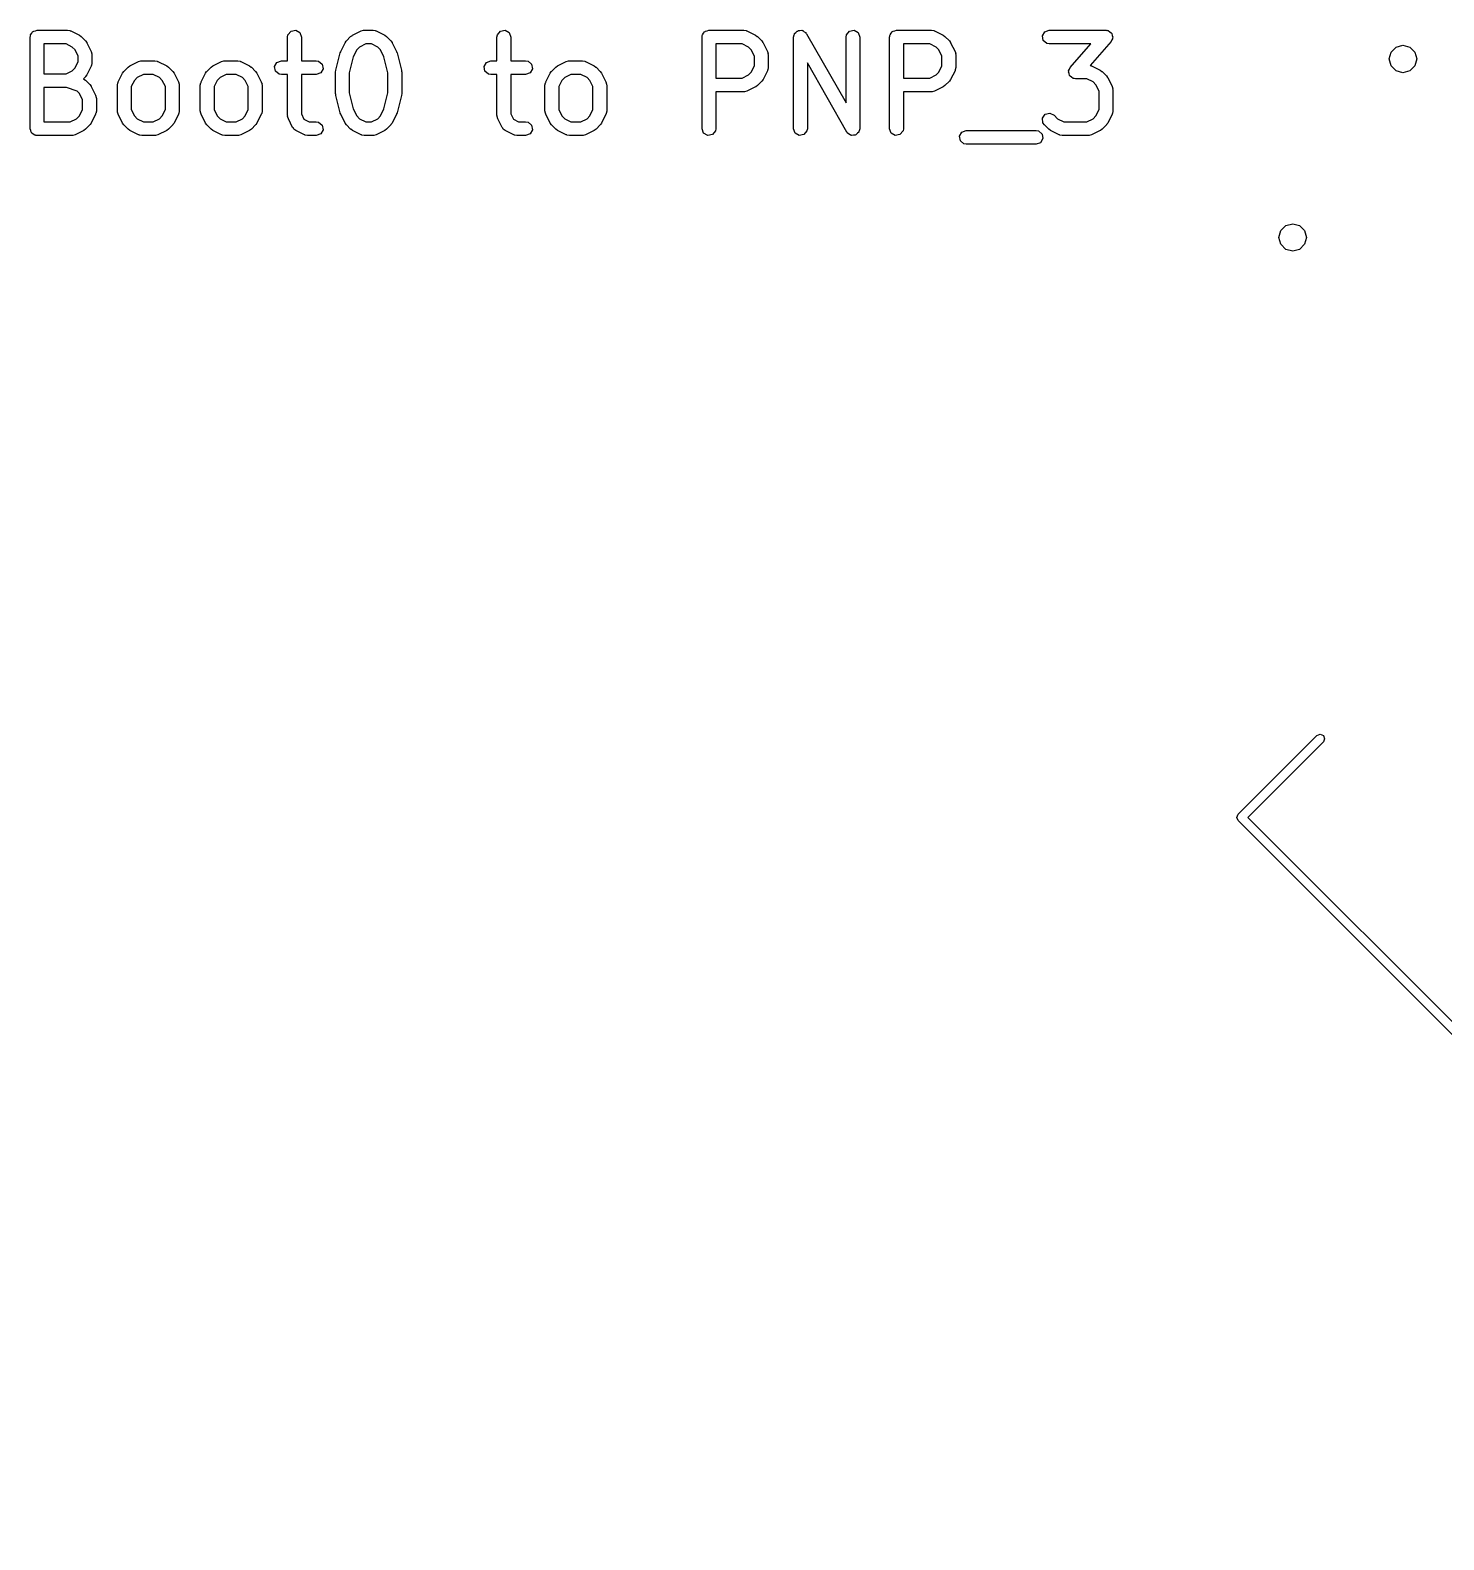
# Model space of a CAD drawing. Extents: x 9 to 342, y 7 to 196.
# Drawn here: x 116.01 to 131.44, y 153.47 to 169.94 of the extents above; entities that cross this region are included whole.
import ezdxf

# ---------------------------------------------------------------- set-up
doc = ezdxf.new("R2010")
doc.units = 0
doc.layers.add('BLACK', color=7, linetype='CONTINUOUS')

msp = doc.modelspace()

# ---------------------------------------------------------------- linework, layer by layer
at = {"layer": 'BLACK', "linetype": 'CONTINUOUS'}
for p, q in [((116.01, 169.865), (116.012, 169.875)), ((116.01, 168.865), (116.01, 169.865)), ((116.011, 169.878), (116.013, 169.881)), ((116.012, 169.875), (116.011, 169.878)), ((116.013, 169.881), (116.015, 169.891)), ((116.015, 169.891), (116.027, 169.906)), ((116.027, 169.906), (116.037, 169.923)), ((116.037, 169.923), (116.043, 169.925)), ((116.043, 169.925), (116.048, 169.93)), ((116.048, 169.93), (116.067, 169.934)), ((116.067, 169.934), (116.085, 169.94)), ((116.085, 169.94), (116.418, 169.94)), ((116.418, 169.94), (116.444, 169.936)), ((116.444, 169.936), (116.447, 169.933)), ((116.447, 169.933), (116.452, 169.932)), ((116.452, 169.932), (116.547, 169.885)), ((116.547, 169.885), (116.565, 169.871)), ((116.565, 169.871), (116.567, 169.871)), ((116.567, 169.871), (116.614, 169.823)), ((118.82, 169.865), (118.824, 169.891)), ((118.82, 169.607), (118.82, 169.865)), ((118.824, 169.891), (118.857, 169.93)), ((118.857, 169.93), (118.908, 169.939)), ((118.908, 169.939), (118.952, 169.913)), ((118.952, 169.913), (118.97, 169.865)), ((118.97, 169.865), (118.97, 169.607)), ((119.461, 169.823), (119.508, 169.871)), ((119.508, 169.871), (119.527, 169.883)), ((119.527, 169.883), (119.528, 169.885)), ((119.528, 169.885), (119.623, 169.932)), ((119.623, 169.932), (119.648, 169.94)), ((119.648, 169.94), (119.652, 169.939)), ((119.652, 169.939), (119.657, 169.94)), ((119.657, 169.94), (119.752, 169.94)), ((119.752, 169.94), (119.777, 169.936)), ((119.777, 169.936), (119.781, 169.933)), ((119.781, 169.933), (119.785, 169.932)), ((119.785, 169.932), (119.881, 169.885)), ((119.881, 169.885), (119.899, 169.871)), ((119.899, 169.871), (119.9, 169.871)), ((119.9, 169.871), (119.948, 169.823)), ((121.105, 169.865), (121.11, 169.891)), ((121.105, 169.607), (121.105, 169.865)), ((121.11, 169.891), (121.143, 169.93)), ((121.143, 169.93), (121.193, 169.939)), ((121.193, 169.939), (121.238, 169.913)), ((121.238, 169.913), (121.255, 169.865)), ((121.255, 169.865), (121.255, 169.607)), ((123.343, 169.865), (123.345, 169.875)), ((123.343, 168.865), (123.343, 169.865)), ((123.345, 169.878), (123.346, 169.881)), ((123.345, 169.875), (123.345, 169.878)), ((123.346, 169.881), (123.348, 169.891)), ((123.348, 169.891), (123.36, 169.906)), ((123.36, 169.906), (123.37, 169.923)), ((123.37, 169.923), (123.377, 169.925)), ((123.377, 169.925), (123.381, 169.93)), ((123.381, 169.93), (123.4, 169.934)), ((123.4, 169.934), (123.418, 169.94)), ((123.418, 169.94), (123.799, 169.94)), ((123.799, 169.94), (123.825, 169.936)), ((123.825, 169.936), (123.828, 169.933)), ((123.828, 169.933), (123.833, 169.932)), ((123.833, 169.932), (123.928, 169.885)), ((123.928, 169.885), (123.946, 169.871)), ((123.946, 169.871), (123.948, 169.871)), ((123.948, 169.871), (123.995, 169.823)), ((124.343, 169.865), (124.348, 169.891)), ((124.343, 168.865), (124.343, 169.865)), ((124.348, 169.891), (124.352, 169.896)), ((124.352, 169.896), (124.354, 169.903)), ((124.354, 169.903), (124.368, 169.915)), ((124.368, 169.915), (124.381, 169.93)), ((124.381, 169.93), (124.388, 169.931)), ((124.388, 169.931), (124.393, 169.936)), ((124.393, 169.936), (124.412, 169.936)), ((124.412, 169.936), (124.431, 169.939)), ((124.431, 169.939), (124.437, 169.936)), ((124.437, 169.936), (124.444, 169.936)), ((124.444, 169.936), (124.459, 169.923)), ((124.459, 169.923), (124.476, 169.913)), ((124.476, 169.913), (124.478, 169.907)), ((124.478, 169.907), (124.484, 169.902)), ((124.484, 169.902), (124.915, 169.148)), ((124.915, 169.865), (124.919, 169.891)), ((124.915, 169.148), (124.915, 169.865)), ((124.919, 169.891), (124.952, 169.93)), ((124.952, 169.93), (125.003, 169.939)), ((125.003, 169.939), (125.047, 169.913)), ((125.047, 169.913), (125.065, 169.865)), ((125.065, 169.865), (125.065, 168.865)), ((125.391, 169.865), (125.393, 169.875)), ((125.391, 168.865), (125.391, 169.865)), ((125.392, 169.878), (125.394, 169.881)), ((125.393, 169.875), (125.392, 169.878)), ((125.394, 169.881), (125.396, 169.891)), ((125.396, 169.891), (125.408, 169.906)), ((125.408, 169.906), (125.418, 169.923)), ((125.418, 169.923), (125.424, 169.925)), ((125.424, 169.925), (125.429, 169.93)), ((125.429, 169.93), (125.448, 169.934)), ((125.448, 169.934), (125.466, 169.94)), ((125.466, 169.94), (125.847, 169.94)), ((125.847, 169.94), (125.873, 169.936)), ((125.873, 169.936), (125.876, 169.933)), ((125.876, 169.933), (125.881, 169.932)), ((125.881, 169.932), (125.976, 169.885)), ((125.976, 169.885), (125.994, 169.871)), ((125.994, 169.871), (125.995, 169.871)), ((125.995, 169.871), (126.043, 169.823)), ((127.059, 169.878), (127.084, 169.923)), ((127.068, 169.828), (127.059, 169.878)), ((127.084, 169.923), (127.133, 169.94)), ((127.133, 169.94), (127.752, 169.94)), ((127.752, 169.94), (127.763, 169.938)), ((127.763, 169.938), (127.766, 169.939)), ((127.766, 169.939), (127.769, 169.937)), ((127.769, 169.937), (127.777, 169.936)), ((127.777, 169.936), (127.793, 169.923)), ((127.793, 169.923), (127.81, 169.912)), ((127.81, 169.912), (127.812, 169.907)), ((127.812, 169.907), (127.817, 169.903)), ((127.817, 169.903), (127.82, 169.883)), ((127.82, 169.883), (127.827, 169.864)), ((127.827, 169.864), (127.825, 169.858)), ((127.825, 169.858), (127.826, 169.852)), ((116.401, 169.79), (116.16, 169.79)), ((116.16, 169.79), (116.16, 169.464)), ((116.469, 169.756), (116.401, 169.79)), ((116.5, 169.726), (116.469, 169.756)), ((116.534, 169.657), (116.5, 169.726)), ((116.614, 169.823), (116.627, 169.805)), ((116.627, 169.805), (116.628, 169.803)), ((116.628, 169.803), (116.676, 169.708)), ((116.676, 169.708), (116.683, 169.683)), ((119.346, 169.502), (119.393, 169.693)), ((119.393, 169.693), (119.399, 169.705)), ((119.399, 169.708), (119.447, 169.803)), ((119.399, 169.705), (119.399, 169.708)), ((119.447, 169.803), (119.46, 169.821)), ((119.46, 169.821), (119.461, 169.823)), ((119.575, 169.726), (119.537, 169.649)), ((119.606, 169.756), (119.575, 169.726)), ((119.674, 169.79), (119.606, 169.756)), ((119.734, 169.79), (119.674, 169.79)), ((119.803, 169.756), (119.734, 169.79)), ((119.833, 169.726), (119.803, 169.756)), ((119.871, 169.649), (119.833, 169.726)), ((119.948, 169.823), (119.96, 169.805)), ((119.96, 169.805), (119.962, 169.803)), ((119.962, 169.803), (120.009, 169.708)), ((120.009, 169.708), (120.013, 169.696)), ((120.013, 169.696), (120.015, 169.693)), ((120.015, 169.693), (120.063, 169.502)), ((123.782, 169.79), (123.493, 169.79)), ((123.493, 169.79), (123.493, 169.416)), ((123.85, 169.756), (123.782, 169.79)), ((123.881, 169.726), (123.85, 169.756)), ((123.915, 169.657), (123.881, 169.726)), ((123.995, 169.823), (124.008, 169.805)), ((124.008, 169.805), (124.009, 169.803)), ((124.009, 169.803), (124.057, 169.708)), ((124.057, 169.708), (124.064, 169.683)), ((125.829, 169.79), (125.541, 169.79)), ((125.541, 169.79), (125.541, 169.416)), ((125.898, 169.756), (125.829, 169.79)), ((125.928, 169.726), (125.898, 169.756)), ((125.962, 169.657), (125.928, 169.726)), ((126.043, 169.823), (126.056, 169.805)), ((126.056, 169.805), (126.057, 169.803)), ((126.057, 169.803), (126.105, 169.708)), ((126.105, 169.708), (126.112, 169.683)), ((127.107, 169.795), (127.068, 169.828)), ((127.133, 169.79), (127.107, 169.795)), ((127.586, 169.79), (127.133, 169.79)), ((127.362, 169.534), (127.586, 169.79)), ((127.808, 169.816), (127.581, 169.556)), ((127.815, 169.835), (127.808, 169.816)), ((127.826, 169.852), (127.815, 169.835)), ((130.844, 169.626), (130.864, 169.701)), ((130.864, 169.701), (130.919, 169.756)), ((130.919, 169.756), (130.994, 169.776)), ((130.994, 169.776), (131.069, 169.756)), ((131.069, 169.756), (131.124, 169.701)), ((131.124, 169.701), (131.144, 169.626)), ((116.469, 169.498), (116.5, 169.529)), ((116.5, 169.529), (116.534, 169.597)), ((116.534, 169.597), (116.534, 169.657)), ((116.676, 169.546), (116.628, 169.451)), ((116.679, 169.554), (116.676, 169.55)), ((116.676, 169.55), (116.676, 169.546)), ((116.684, 169.579), (116.679, 169.554)), ((116.683, 169.683), (116.682, 169.679)), ((116.682, 169.679), (116.684, 169.675)), ((116.684, 169.675), (116.684, 169.579)), ((117.032, 169.49), (117.08, 169.537)), ((117.08, 169.537), (117.098, 169.55)), ((117.098, 169.55), (117.099, 169.551)), ((117.099, 169.551), (117.194, 169.599)), ((117.194, 169.599), (117.219, 169.606)), ((117.219, 169.606), (117.224, 169.605)), ((117.224, 169.605), (117.228, 169.607)), ((117.228, 169.607), (117.371, 169.607)), ((117.371, 169.607), (117.396, 169.602)), ((117.396, 169.602), (117.4, 169.599)), ((117.4, 169.599), (117.404, 169.599)), ((117.404, 169.599), (117.5, 169.551)), ((117.5, 169.551), (117.518, 169.538)), ((117.518, 169.538), (117.519, 169.537)), ((117.519, 169.537), (117.567, 169.49)), ((117.937, 169.49), (117.984, 169.537)), ((117.984, 169.537), (118.003, 169.55)), ((118.003, 169.55), (118.004, 169.551)), ((118.004, 169.551), (118.099, 169.599)), ((118.099, 169.599), (118.124, 169.606)), ((118.124, 169.606), (118.128, 169.605)), ((118.128, 169.605), (118.133, 169.607)), ((118.133, 169.607), (118.276, 169.607)), ((118.276, 169.607), (118.301, 169.602)), ((118.301, 169.602), (118.305, 169.599)), ((118.305, 169.599), (118.309, 169.599)), ((118.309, 169.599), (118.404, 169.551)), ((118.404, 169.551), (118.422, 169.538)), ((118.422, 169.538), (118.424, 169.537)), ((118.424, 169.537), (118.471, 169.49)), ((118.678, 169.545), (118.704, 169.589)), ((118.687, 169.494), (118.678, 169.545)), ((118.704, 169.589), (118.752, 169.607)), ((118.752, 169.607), (118.82, 169.607)), ((118.97, 169.607), (119.133, 169.607)), ((119.133, 169.607), (119.158, 169.602)), ((119.158, 169.602), (119.198, 169.569)), ((119.198, 169.569), (119.207, 169.519)), ((119.537, 169.649), (119.493, 169.475)), ((119.915, 169.475), (119.871, 169.649)), ((120.964, 169.545), (120.989, 169.589)), ((120.973, 169.494), (120.964, 169.545)), ((120.989, 169.589), (121.037, 169.607)), ((121.037, 169.607), (121.105, 169.607)), ((121.255, 169.607), (121.418, 169.607)), ((121.418, 169.607), (121.444, 169.602)), ((121.444, 169.602), (121.483, 169.569)), ((121.483, 169.569), (121.492, 169.519)), ((121.699, 169.49), (121.746, 169.537)), ((121.746, 169.537), (121.765, 169.55)), ((121.765, 169.55), (121.766, 169.551)), ((121.766, 169.551), (121.861, 169.599)), ((121.861, 169.599), (121.886, 169.606)), ((121.886, 169.606), (121.89, 169.605)), ((121.89, 169.605), (121.895, 169.607)), ((121.895, 169.607), (122.037, 169.607)), ((122.037, 169.607), (122.063, 169.602)), ((122.063, 169.602), (122.067, 169.599)), ((122.067, 169.599), (122.071, 169.599)), ((122.071, 169.599), (122.166, 169.551)), ((122.166, 169.551), (122.184, 169.538)), ((122.184, 169.538), (122.186, 169.537)), ((122.186, 169.537), (122.233, 169.49)), ((123.881, 169.481), (123.915, 169.55)), ((123.915, 169.55), (123.915, 169.657)), ((124.065, 169.532), (124.06, 169.506)), ((124.064, 169.683), (124.063, 169.679)), ((124.063, 169.679), (124.065, 169.675)), ((124.065, 169.675), (124.065, 169.532)), ((124.925, 168.828), (124.493, 169.583)), ((124.493, 169.583), (124.493, 168.865)), ((125.928, 169.481), (125.962, 169.55)), ((125.962, 169.55), (125.962, 169.657)), ((126.112, 169.532), (126.108, 169.506)), ((126.112, 169.683), (126.111, 169.679)), ((126.111, 169.679), (126.112, 169.675)), ((126.112, 169.675), (126.112, 169.532)), ((127.355, 169.515), (127.362, 169.534)), ((127.581, 169.556), (127.587, 169.555)), ((127.587, 169.555), (127.59, 169.552)), ((127.59, 169.552), (127.595, 169.551)), ((127.595, 169.551), (127.69, 169.504)), ((130.864, 169.551), (130.844, 169.626)), ((130.919, 169.496), (130.864, 169.551)), ((131.124, 169.551), (131.069, 169.496)), ((131.144, 169.626), (131.124, 169.551)), ((116.16, 169.464), (116.401, 169.464)), ((116.401, 169.464), (116.469, 169.498)), ((116.614, 169.431), (116.592, 169.409)), ((116.592, 169.409), (116.608, 169.4)), ((116.608, 169.4), (116.61, 169.396)), ((116.61, 169.396), (116.614, 169.394)), ((116.615, 169.433), (116.614, 169.431)), ((116.614, 169.394), (116.662, 169.347)), ((116.628, 169.451), (116.615, 169.433)), ((116.962, 169.341), (116.967, 169.367)), ((116.967, 169.367), (116.97, 169.37)), ((116.97, 169.375), (117.018, 169.47)), ((116.97, 169.37), (116.97, 169.375)), ((117.018, 169.47), (117.031, 169.488)), ((117.031, 169.488), (117.032, 169.49)), ((117.147, 169.392), (117.112, 169.324)), ((117.177, 169.423), (117.147, 169.392)), ((117.246, 169.457), (117.177, 169.423)), ((117.353, 169.457), (117.246, 169.457)), ((117.422, 169.423), (117.353, 169.457)), ((117.452, 169.392), (117.422, 169.423)), ((117.486, 169.324), (117.452, 169.392)), ((117.567, 169.49), (117.58, 169.471)), ((117.58, 169.471), (117.581, 169.47)), ((117.581, 169.47), (117.628, 169.375)), ((117.628, 169.375), (117.636, 169.35)), ((117.867, 169.341), (117.872, 169.367)), ((117.872, 169.367), (117.875, 169.37)), ((117.875, 169.375), (117.923, 169.47)), ((117.875, 169.37), (117.875, 169.375)), ((117.923, 169.47), (117.936, 169.488)), ((117.936, 169.488), (117.937, 169.49)), ((118.051, 169.392), (118.017, 169.324)), ((118.082, 169.423), (118.051, 169.392)), ((118.15, 169.457), (118.082, 169.423)), ((118.258, 169.457), (118.15, 169.457)), ((118.326, 169.423), (118.258, 169.457)), ((118.357, 169.392), (118.326, 169.423)), ((118.391, 169.324), (118.357, 169.392)), ((118.471, 169.49), (118.484, 169.471)), ((118.484, 169.471), (118.485, 169.47)), ((118.485, 169.47), (118.533, 169.375)), ((118.533, 169.375), (118.541, 169.35)), ((118.726, 169.461), (118.687, 169.494)), ((118.752, 169.457), (118.726, 169.461)), ((118.82, 169.457), (118.752, 169.457)), ((118.82, 169.008), (118.82, 169.457)), ((119.133, 169.457), (118.97, 169.457)), ((118.97, 169.457), (118.97, 169.026)), ((119.181, 169.474), (119.133, 169.457)), ((119.207, 169.519), (119.181, 169.474)), ((119.343, 169.484), (119.346, 169.499)), ((119.343, 169.246), (119.343, 169.484)), ((119.346, 169.499), (119.346, 169.502)), ((119.493, 169.475), (119.493, 169.255)), ((119.915, 169.255), (119.915, 169.475)), ((120.063, 169.502), (120.064, 169.487)), ((120.064, 169.487), (120.065, 169.484)), ((120.065, 169.484), (120.065, 169.246)), ((121.012, 169.461), (120.973, 169.494)), ((121.037, 169.457), (121.012, 169.461)), ((121.105, 169.457), (121.037, 169.457)), ((121.105, 169.008), (121.105, 169.457)), ((121.418, 169.457), (121.255, 169.457)), ((121.255, 169.457), (121.255, 169.026)), ((121.467, 169.474), (121.418, 169.457)), ((121.492, 169.519), (121.467, 169.474)), ((121.629, 169.341), (121.634, 169.367)), ((121.634, 169.367), (121.637, 169.37)), ((121.637, 169.375), (121.685, 169.47)), ((121.637, 169.37), (121.637, 169.375)), ((121.685, 169.47), (121.698, 169.488)), ((121.698, 169.488), (121.699, 169.49)), ((121.813, 169.392), (121.779, 169.324)), ((121.844, 169.423), (121.813, 169.392)), ((121.912, 169.457), (121.844, 169.423)), ((122.02, 169.457), (121.912, 169.457)), ((122.088, 169.423), (122.02, 169.457)), ((122.119, 169.392), (122.088, 169.423)), ((122.153, 169.324), (122.119, 169.392)), ((122.233, 169.49), (122.246, 169.471)), ((122.246, 169.471), (122.247, 169.47)), ((122.247, 169.47), (122.295, 169.375)), ((122.295, 169.375), (122.302, 169.35)), ((123.493, 169.416), (123.782, 169.416)), ((123.782, 169.416), (123.85, 169.451)), ((123.85, 169.451), (123.881, 169.481)), ((123.995, 169.384), (123.948, 169.336)), ((123.996, 169.385), (123.995, 169.384)), ((124.009, 169.403), (123.996, 169.385)), ((124.057, 169.498), (124.009, 169.403)), ((124.06, 169.506), (124.057, 169.503)), ((124.057, 169.503), (124.057, 169.498)), ((125.541, 169.416), (125.829, 169.416)), ((125.829, 169.416), (125.898, 169.451)), ((125.898, 169.451), (125.928, 169.481)), ((126.043, 169.384), (125.995, 169.336)), ((126.044, 169.385), (126.043, 169.384)), ((126.057, 169.403), (126.044, 169.385)), ((126.105, 169.498), (126.057, 169.403)), ((126.108, 169.506), (126.105, 169.503)), ((126.105, 169.503), (126.105, 169.498)), ((127.343, 169.486), (127.346, 169.491)), ((127.35, 169.467), (127.343, 169.486)), ((127.345, 169.497), (127.355, 169.515)), ((127.346, 169.491), (127.345, 169.497)), ((127.353, 169.447), (127.35, 169.467)), ((127.358, 169.443), (127.353, 169.447)), ((127.36, 169.437), (127.358, 169.443)), ((127.377, 169.427), (127.36, 169.437)), ((127.393, 169.414), (127.377, 169.427)), ((127.401, 169.412), (127.393, 169.414)), ((127.404, 169.411), (127.401, 169.412)), ((127.407, 169.411), (127.404, 169.411)), ((127.418, 169.409), (127.407, 169.411)), ((127.544, 169.409), (127.418, 169.409)), ((127.612, 169.375), (127.544, 169.409)), ((127.642, 169.345), (127.612, 169.375)), ((127.69, 169.504), (127.708, 169.49)), ((127.708, 169.49), (127.71, 169.49)), ((127.71, 169.49), (127.757, 169.442)), ((127.757, 169.442), (127.77, 169.424)), ((127.77, 169.424), (127.771, 169.423)), ((127.771, 169.423), (127.819, 169.327)), ((130.994, 169.476), (130.919, 169.496)), ((131.069, 169.496), (130.994, 169.476)), ((116.406, 169.314), (116.16, 169.314)), ((116.16, 169.314), (116.16, 168.94)), ((116.521, 169.276), (116.406, 169.314)), ((116.547, 169.249), (116.521, 169.276)), ((116.582, 169.181), (116.547, 169.249)), ((116.662, 169.347), (116.675, 169.328)), ((116.675, 169.328), (116.676, 169.327)), ((116.676, 169.327), (116.724, 169.232)), ((116.724, 169.232), (116.731, 169.207)), ((116.731, 169.207), (116.73, 169.203)), ((116.73, 169.203), (116.732, 169.199)), ((116.732, 169.199), (116.732, 169.056)), ((116.962, 169.056), (116.962, 169.341)), ((117.112, 169.324), (117.112, 169.073)), ((117.486, 169.073), (117.486, 169.324)), ((117.636, 169.35), (117.635, 169.346)), ((117.635, 169.346), (117.636, 169.341)), ((117.636, 169.341), (117.636, 169.056)), ((117.867, 169.056), (117.867, 169.341)), ((118.017, 169.324), (118.017, 169.073)), ((118.391, 169.073), (118.391, 169.324)), ((118.541, 169.35), (118.539, 169.346)), ((118.539, 169.346), (118.541, 169.341)), ((118.541, 169.341), (118.541, 169.056)), ((119.345, 169.243), (119.343, 169.246)), ((119.346, 169.228), (119.345, 169.243)), ((119.393, 169.037), (119.346, 169.228)), ((119.493, 169.255), (119.537, 169.082)), ((119.871, 169.082), (119.915, 169.255)), ((120.063, 169.228), (120.015, 169.037)), ((120.065, 169.246), (120.062, 169.231)), ((120.062, 169.231), (120.063, 169.228)), ((121.629, 169.056), (121.629, 169.341)), ((121.779, 169.324), (121.779, 169.073)), ((122.153, 169.073), (122.153, 169.324)), ((122.302, 169.35), (122.301, 169.346)), ((122.301, 169.346), (122.303, 169.341)), ((122.303, 169.341), (122.303, 169.056)), ((123.799, 169.266), (123.493, 169.266)), ((123.493, 169.266), (123.493, 168.865)), ((123.804, 169.268), (123.799, 169.266)), ((123.808, 169.267), (123.804, 169.268)), ((123.833, 169.274), (123.808, 169.267)), ((123.928, 169.322), (123.833, 169.274)), ((123.929, 169.323), (123.928, 169.322)), ((123.948, 169.336), (123.929, 169.323)), ((125.847, 169.266), (125.541, 169.266)), ((125.541, 169.266), (125.541, 168.865)), ((125.851, 169.268), (125.847, 169.266)), ((125.856, 169.267), (125.851, 169.268)), ((125.881, 169.274), (125.856, 169.267)), ((125.976, 169.322), (125.881, 169.274)), ((125.977, 169.323), (125.976, 169.322)), ((125.995, 169.336), (125.977, 169.323)), ((127.677, 169.276), (127.642, 169.345)), ((127.677, 169.073), (127.677, 169.276)), ((127.819, 169.327), (127.826, 169.302)), ((127.826, 169.302), (127.825, 169.298)), ((127.825, 169.298), (127.827, 169.294)), ((127.827, 169.294), (127.827, 169.056)), ((116.547, 169.005), (116.582, 169.073)), ((116.582, 169.073), (116.582, 169.181)), ((116.732, 169.056), (116.727, 169.03)), ((116.964, 169.051), (116.962, 169.056)), ((116.963, 169.047), (116.964, 169.051)), ((116.97, 169.022), (116.963, 169.047)), ((117.112, 169.073), (117.147, 169.005)), ((117.452, 169.005), (117.486, 169.073)), ((117.636, 169.056), (117.632, 169.03)), ((117.869, 169.051), (117.867, 169.056)), ((117.868, 169.047), (117.869, 169.051)), ((117.875, 169.022), (117.868, 169.047)), ((118.017, 169.073), (118.051, 169.005)), ((118.357, 169.005), (118.391, 169.073)), ((118.541, 169.056), (118.537, 169.03)), ((119.395, 169.035), (119.393, 169.037)), ((119.399, 169.022), (119.395, 169.035)), ((119.537, 169.082), (119.575, 169.005)), ((119.833, 169.005), (119.871, 169.082)), ((120.015, 169.037), (120.01, 169.026)), ((121.631, 169.051), (121.629, 169.056)), ((121.63, 169.047), (121.631, 169.051)), ((121.637, 169.022), (121.63, 169.047)), ((121.779, 169.073), (121.813, 169.005)), ((122.119, 169.005), (122.153, 169.073)), ((122.303, 169.056), (122.298, 169.03)), ((127.09, 169.022), (127.139, 169.035)), ((127.139, 169.035), (127.186, 169.013)), ((127.642, 169.005), (127.677, 169.073)), ((127.827, 169.056), (127.822, 169.03)), ((116.16, 168.94), (116.448, 168.94)), ((116.448, 168.94), (116.517, 168.974)), ((116.517, 168.974), (116.547, 169.005)), ((116.662, 168.907), (116.614, 168.86)), ((116.663, 168.909), (116.662, 168.907)), ((116.676, 168.927), (116.663, 168.909)), ((116.724, 169.022), (116.676, 168.927)), ((116.727, 169.03), (116.724, 169.027)), ((116.724, 169.027), (116.724, 169.022)), ((117.018, 168.927), (116.97, 169.022)), ((117.019, 168.926), (117.018, 168.927)), ((117.032, 168.907), (117.019, 168.926)), ((117.08, 168.86), (117.032, 168.907)), ((117.147, 169.005), (117.177, 168.974)), ((117.177, 168.974), (117.246, 168.94)), ((117.246, 168.94), (117.353, 168.94)), ((117.353, 168.94), (117.422, 168.974)), ((117.422, 168.974), (117.452, 169.005)), ((117.567, 168.907), (117.519, 168.86)), ((117.581, 168.927), (117.567, 168.909)), ((117.567, 168.909), (117.567, 168.907)), ((117.628, 169.022), (117.581, 168.927)), ((117.629, 169.027), (117.628, 169.022)), ((117.632, 169.03), (117.629, 169.027)), ((117.923, 168.927), (117.875, 169.022)), ((117.924, 168.926), (117.923, 168.927)), ((117.937, 168.907), (117.924, 168.926)), ((117.984, 168.86), (117.937, 168.907)), ((118.051, 169.005), (118.082, 168.974)), ((118.082, 168.974), (118.15, 168.94)), ((118.15, 168.94), (118.258, 168.94)), ((118.258, 168.94), (118.326, 168.974)), ((118.326, 168.974), (118.357, 169.005)), ((118.471, 168.907), (118.424, 168.86)), ((118.472, 168.909), (118.471, 168.907)), ((118.485, 168.927), (118.472, 168.909)), ((118.533, 169.022), (118.485, 168.927)), ((118.534, 169.027), (118.533, 169.022)), ((118.537, 169.03), (118.534, 169.027)), ((118.821, 169.004), (118.82, 169.008)), ((118.82, 168.999), (118.821, 169.004)), ((118.828, 168.974), (118.82, 168.999)), ((118.875, 168.879), (118.828, 168.974)), ((118.883, 168.872), (118.875, 168.879)), ((118.888, 168.861), (118.883, 168.872)), ((118.97, 169.026), (118.998, 168.969)), ((118.998, 168.969), (119.055, 168.94)), ((119.055, 168.94), (119.133, 168.94)), ((119.133, 168.94), (119.158, 168.936)), ((119.158, 168.936), (119.198, 168.903)), ((119.198, 168.903), (119.207, 168.852)), ((119.447, 168.927), (119.399, 169.022)), ((119.448, 168.926), (119.447, 168.927)), ((119.461, 168.907), (119.448, 168.926)), ((119.508, 168.86), (119.461, 168.907)), ((119.575, 169.005), (119.606, 168.974)), ((119.606, 168.974), (119.674, 168.94)), ((119.674, 168.94), (119.734, 168.94)), ((119.734, 168.94), (119.803, 168.974)), ((119.803, 168.974), (119.833, 169.005)), ((119.948, 168.907), (119.9, 168.86)), ((119.962, 168.927), (119.948, 168.909)), ((119.948, 168.909), (119.948, 168.907)), ((120.009, 169.022), (119.962, 168.927)), ((120.01, 169.026), (120.009, 169.022)), ((121.107, 169.004), (121.105, 169.008)), ((121.106, 168.999), (121.107, 169.004)), ((121.113, 168.974), (121.106, 168.999)), ((121.161, 168.879), (121.113, 168.974)), ((121.169, 168.872), (121.161, 168.879)), ((121.173, 168.861), (121.169, 168.872)), ((121.255, 169.026), (121.284, 168.969)), ((121.284, 168.969), (121.341, 168.94)), ((121.341, 168.94), (121.418, 168.94)), ((121.418, 168.94), (121.444, 168.936)), ((121.444, 168.936), (121.483, 168.903)), ((121.483, 168.903), (121.492, 168.852)), ((121.685, 168.927), (121.637, 169.022)), ((121.686, 168.926), (121.685, 168.927)), ((121.699, 168.907), (121.686, 168.926)), ((121.746, 168.86), (121.699, 168.907)), ((121.813, 169.005), (121.844, 168.974)), ((121.844, 168.974), (121.912, 168.94)), ((121.912, 168.94), (122.02, 168.94)), ((122.02, 168.94), (122.088, 168.974)), ((122.088, 168.974), (122.119, 169.005)), ((122.233, 168.907), (122.186, 168.86)), ((122.234, 168.909), (122.233, 168.907)), ((122.247, 168.927), (122.234, 168.909)), ((122.295, 169.022), (122.247, 168.927)), ((122.296, 169.027), (122.295, 169.022)), ((122.298, 169.03), (122.296, 169.027)), ((127.06, 168.98), (127.09, 169.022)), ((127.065, 168.929), (127.06, 168.98)), ((127.08, 168.907), (127.065, 168.929)), ((127.127, 168.86), (127.08, 168.907)), ((127.186, 169.013), (127.225, 168.974)), ((127.225, 168.974), (127.293, 168.94)), ((127.293, 168.94), (127.544, 168.94)), ((127.544, 168.94), (127.612, 168.974)), ((127.612, 168.974), (127.642, 169.005)), ((127.757, 168.907), (127.71, 168.86)), ((127.758, 168.909), (127.757, 168.907)), ((127.771, 168.927), (127.758, 168.909)), ((127.819, 169.022), (127.771, 168.927)), ((127.822, 169.03), (127.819, 169.027)), ((127.819, 169.027), (127.819, 169.022)), ((116.017, 168.847), (116.01, 168.865)), ((116.02, 168.828), (116.017, 168.847)), ((116.025, 168.823), (116.02, 168.828)), ((116.028, 168.817), (116.025, 168.823)), ((116.044, 168.807), (116.028, 168.817)), ((116.059, 168.795), (116.044, 168.807)), ((116.069, 168.793), (116.059, 168.795)), ((116.072, 168.791), (116.069, 168.793)), ((116.075, 168.792), (116.072, 168.791)), ((116.085, 168.79), (116.075, 168.792)), ((116.466, 168.79), (116.085, 168.79)), ((116.47, 168.792), (116.466, 168.79)), ((116.475, 168.791), (116.47, 168.792)), ((116.5, 168.798), (116.475, 168.791)), ((116.595, 168.846), (116.5, 168.798)), ((116.596, 168.847), (116.595, 168.846)), ((116.614, 168.86), (116.596, 168.847)), ((117.081, 168.859), (117.08, 168.86)), ((117.099, 168.846), (117.081, 168.859)), ((117.194, 168.798), (117.099, 168.846)), ((117.199, 168.798), (117.194, 168.798)), ((117.202, 168.795), (117.199, 168.798)), ((117.228, 168.79), (117.202, 168.795)), ((117.371, 168.79), (117.228, 168.79)), ((117.375, 168.792), (117.371, 168.79)), ((117.379, 168.791), (117.375, 168.792)), ((117.404, 168.798), (117.379, 168.791)), ((117.5, 168.846), (117.404, 168.798)), ((117.501, 168.847), (117.5, 168.846)), ((117.519, 168.86), (117.501, 168.847)), ((117.986, 168.859), (117.984, 168.86)), ((118.004, 168.846), (117.986, 168.859)), ((118.099, 168.798), (118.004, 168.846)), ((118.104, 168.798), (118.099, 168.798)), ((118.107, 168.795), (118.104, 168.798)), ((118.133, 168.79), (118.107, 168.795)), ((118.276, 168.79), (118.133, 168.79)), ((118.28, 168.792), (118.276, 168.79)), ((118.284, 168.791), (118.28, 168.792)), ((118.309, 168.798), (118.284, 168.791)), ((118.404, 168.846), (118.309, 168.798)), ((118.405, 168.847), (118.404, 168.846)), ((118.424, 168.86), (118.405, 168.847)), ((118.909, 168.846), (118.888, 168.861)), ((119.004, 168.798), (118.909, 168.846)), ((119.008, 168.798), (119.004, 168.798)), ((119.012, 168.795), (119.008, 168.798)), ((119.037, 168.79), (119.012, 168.795)), ((119.133, 168.79), (119.037, 168.79)), ((119.181, 168.808), (119.133, 168.79)), ((119.207, 168.852), (119.181, 168.808)), ((119.51, 168.859), (119.508, 168.86)), ((119.528, 168.846), (119.51, 168.859)), ((119.623, 168.798), (119.528, 168.846)), ((119.627, 168.798), (119.623, 168.798)), ((119.631, 168.795), (119.627, 168.798)), ((119.657, 168.79), (119.631, 168.795)), ((119.752, 168.79), (119.657, 168.79)), ((119.756, 168.792), (119.752, 168.79)), ((119.76, 168.791), (119.756, 168.792)), ((119.785, 168.798), (119.76, 168.791)), ((119.881, 168.846), (119.785, 168.798)), ((119.882, 168.847), (119.881, 168.846)), ((119.9, 168.86), (119.882, 168.847)), ((121.194, 168.846), (121.173, 168.861)), ((121.29, 168.798), (121.194, 168.846)), ((121.294, 168.798), (121.29, 168.798)), ((121.298, 168.795), (121.294, 168.798)), ((121.323, 168.79), (121.298, 168.795)), ((121.418, 168.79), (121.323, 168.79)), ((121.467, 168.808), (121.418, 168.79)), ((121.492, 168.852), (121.467, 168.808)), ((121.748, 168.859), (121.746, 168.86)), ((121.766, 168.846), (121.748, 168.859)), ((121.861, 168.798), (121.766, 168.846)), ((121.866, 168.798), (121.861, 168.798)), ((121.869, 168.795), (121.866, 168.798)), ((121.895, 168.79), (121.869, 168.795)), ((122.037, 168.79), (121.895, 168.79)), ((122.042, 168.792), (122.037, 168.79)), ((122.046, 168.791), (122.042, 168.792)), ((122.071, 168.798), (122.046, 168.791)), ((122.166, 168.846), (122.071, 168.798)), ((122.167, 168.847), (122.166, 168.846)), ((122.186, 168.86), (122.167, 168.847)), ((123.361, 168.817), (123.343, 168.865)), ((123.405, 168.791), (123.361, 168.817)), ((123.456, 168.8), (123.405, 168.791)), ((123.489, 168.84), (123.456, 168.8)), ((123.493, 168.865), (123.489, 168.84)), ((124.361, 168.817), (124.343, 168.865)), ((124.405, 168.791), (124.361, 168.817)), ((124.456, 168.8), (124.405, 168.791)), ((124.489, 168.84), (124.456, 168.8)), ((124.493, 168.865), (124.489, 168.84)), ((124.93, 168.823), (124.925, 168.828)), ((124.932, 168.817), (124.93, 168.823)), ((124.949, 168.807), (124.932, 168.817)), ((124.964, 168.795), (124.949, 168.807)), ((124.971, 168.795), (124.964, 168.795)), ((124.977, 168.791), (124.971, 168.795)), ((124.996, 168.795), (124.977, 168.791)), ((125.015, 168.795), (124.996, 168.795)), ((125.021, 168.799), (125.015, 168.795)), ((125.027, 168.8), (125.021, 168.799)), ((125.04, 168.815), (125.027, 168.8)), ((125.055, 168.827), (125.04, 168.815)), ((125.056, 168.834), (125.055, 168.827)), ((125.06, 168.84), (125.056, 168.834)), ((125.065, 168.865), (125.06, 168.84)), ((125.409, 168.817), (125.391, 168.865)), ((125.453, 168.791), (125.409, 168.817)), ((125.504, 168.8), (125.453, 168.791)), ((125.537, 168.84), (125.504, 168.8)), ((125.541, 168.865), (125.537, 168.84)), ((126.154, 168.783), (126.18, 168.827)), ((126.163, 168.732), (126.154, 168.783)), ((126.202, 168.699), (126.163, 168.732)), ((126.18, 168.827), (126.228, 168.845)), ((126.228, 168.845), (126.99, 168.845)), ((126.99, 168.845), (127.015, 168.84)), ((127.038, 168.712), (126.99, 168.695)), ((127.015, 168.84), (127.055, 168.807)), ((127.064, 168.757), (127.038, 168.712)), ((127.055, 168.807), (127.064, 168.757)), ((127.129, 168.859), (127.127, 168.86)), ((127.147, 168.846), (127.129, 168.859)), ((127.242, 168.798), (127.147, 168.846)), ((127.246, 168.798), (127.242, 168.798)), ((127.25, 168.795), (127.246, 168.798)), ((127.276, 168.79), (127.25, 168.795)), ((127.561, 168.79), (127.276, 168.79)), ((127.565, 168.792), (127.561, 168.79)), ((127.57, 168.791), (127.565, 168.792)), ((127.595, 168.798), (127.57, 168.791)), ((127.69, 168.846), (127.595, 168.798)), ((127.691, 168.847), (127.69, 168.846)), ((127.71, 168.86), (127.691, 168.847)), ((126.228, 168.695), (126.202, 168.699)), ((126.99, 168.695), (126.228, 168.695)), ((129.641, 167.678), (129.661, 167.753)), ((129.661, 167.753), (129.716, 167.808)), ((129.716, 167.808), (129.791, 167.828)), ((129.791, 167.828), (129.866, 167.808)), ((129.866, 167.808), (129.92, 167.753)), ((129.92, 167.753), (129.941, 167.678)), ((129.661, 167.603), (129.641, 167.678)), ((129.716, 167.548), (129.661, 167.603)), ((129.92, 167.603), (129.866, 167.548)), ((129.941, 167.678), (129.92, 167.603)), ((129.791, 167.528), (129.716, 167.548)), ((129.866, 167.548), (129.791, 167.528)), ((129.195, 161.385), (130.054, 162.244)), ((130.125, 162.173), (129.301, 161.349)), ((130.054, 162.244), (130.089, 162.258)), ((130.089, 162.258), (130.125, 162.244)), ((130.125, 162.244), (130.139, 162.208)), ((130.139, 162.208), (130.125, 162.173)), ((129.18, 161.349), (129.195, 161.385)), ((129.195, 161.314), (129.18, 161.349)), ((137.044, 153.465), (129.195, 161.314)), ((129.301, 161.349), (137.079, 153.571))]:
    msp.add_line(p, q, dxfattribs=at)

doc.saveas('drawing.dxf')
